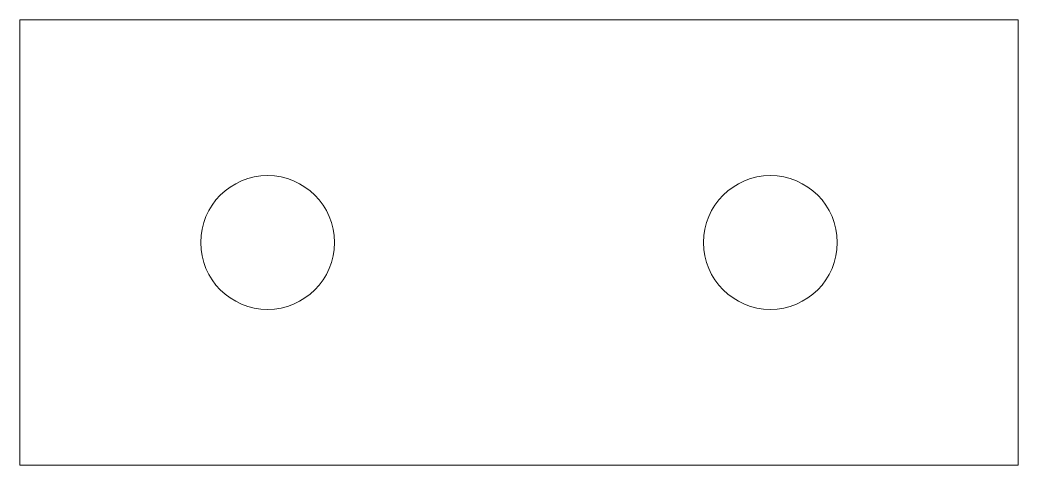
# Model space of a CAD drawing. Header units: millimetres. Extents: x -19.9 to 19.9, y -8.8 to 8.8.
import ezdxf

# ---------------------------------------------------------------- set-up
doc = ezdxf.new("R2010")
doc.units = ezdxf.units.MM

msp = doc.modelspace()

# ---------------------------------------------------------------- linework, layer by layer
at = {"color": 7, "linetype": 'Continuous', "lineweight": 15}
for p, q in [((-19.85, 8.85), (-19.85, -8.85)), ((19.85, 8.85), (-19.85, 8.85)), ((19.85, -8.85), (19.85, 8.85)), ((-19.85, -8.85), (19.85, -8.85))]:
    msp.add_line(p, q, dxfattribs=at)
for centre in [(-10, 0), (10, 0)]:
    msp.add_circle(centre, 2.66, dxfattribs=at)

doc.saveas('drawing.dxf')
